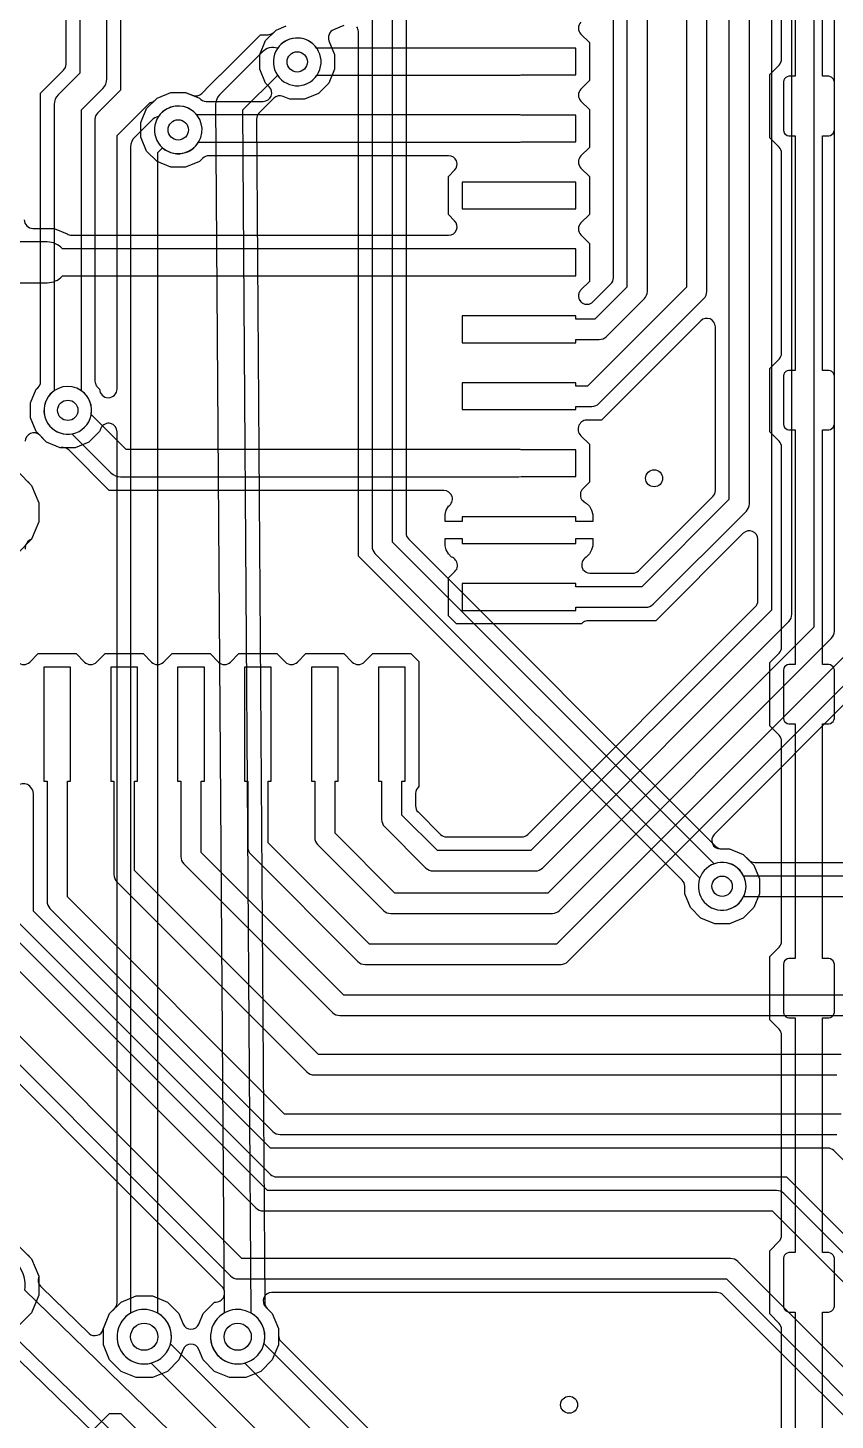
# Model space of a CAD drawing. Header units: millimetres. Extents: x -12.6 to 79.4, y -27 to 65.1.
# Drawn here: x -1.92 to 10.15, y -3.28 to 17.53 of the extents above; entities that cross this region are included whole.
import ezdxf

# ---------------------------------------------------------------- set-up
doc = ezdxf.new("R2010")
doc.units = ezdxf.units.MM

msp = doc.modelspace()

# ---------------------------------------------------------------- linework, layer by layer
at = {"layer": '16_copper'}
for points in [[(6.271, 12.869), (6.621, 12.869, 0.198912), (6.729, 12.914), (7.296, 13.481, 0.198912), (7.341, 13.589), (7.341, 26.348, 0.944056), (7.074, 27.007), (7.031, 26.99, 0.627338), (7.036, 26.348), (7.036, 13.652), (6.558, 13.174), (6.271, 13.174), (6.271, 13.222), (4.571, 13.222), (4.571, 12.822), (6.271, 12.822)], [(6.271, 11.869), (6.51, 11.869, 0.198912), (6.618, 11.914), (8.185, 13.481, 0.198912), (8.23, 13.589), (8.23, 25.84, 0.944056), (7.963, 26.499), (7.92, 26.482, 0.627338), (7.925, 25.84), (7.925, 13.652), (6.447, 12.174), (6.271, 12.174), (6.271, 12.222), (4.571, 12.222), (4.571, 11.822), (6.271, 11.822)], [(2.178, 16.668, 0.197615), (2.403, 16.819), (5.421, 16.819, 0.044268), (5.457, 16.822), (6.271, 16.822), (6.271, 17.222), (5.456, 17.222, 0.042989), (5.421, 17.225), (2.398, 17.225), (2.376, 17.253), (2.343, 17.286), (2.306, 17.314), (2.266, 17.338), (2.223, 17.355), (2.178, 17.368), (2.132, 17.374), (2.085, 17.374), (2.039, 17.368), (1.994, 17.355), (1.951, 17.338), (1.91, 17.314), (1.873, 17.286), (1.84, 17.253), (1.812, 17.216), (1.789, 17.176), (1.771, 17.133), (1.759, 17.088), (1.753, 17.041), (1.753, 16.995), (1.759, 16.948), (1.771, 16.903), (1.789, 16.86), (1.812, 16.82), (1.84, 16.783), (1.873, 16.75), (1.91, 16.722), (1.951, 16.698), (1.994, 16.681), (2.039, 16.668), (2.085, 16.662), (2.132, 16.662)], [(0.4, 15.652, 0.211227), (0.635, 15.819), (5.421, 15.819, 0.044268), (5.457, 15.822), (6.271, 15.822), (6.271, 16.222), (5.456, 16.222, 0.042989), (5.421, 16.225), (0.607, 16.225), (0.598, 16.237), (0.565, 16.27), (0.528, 16.298), (0.488, 16.322), (0.445, 16.339), (0.4, 16.352), (0.354, 16.358), (0.307, 16.358), (0.261, 16.352), (0.216, 16.339), (0.173, 16.322), (0.132, 16.298), (0.095, 16.27), (0.062, 16.237), (0.034, 16.2), (0.011, 16.16), (-0.007, 16.117), (-0.019, 16.072), (-0.025, 16.025), (-0.025, 15.979), (-0.019, 15.932), (-0.007, 15.887), (0.011, 15.844), (0.034, 15.804), (0.062, 15.767), (0.095, 15.734), (0.132, 15.706), (0.173, 15.682), (0.216, 15.665), (0.261, 15.652), (0.307, 15.646), (0.354, 15.646)], [(5.457, 10.822), (5.457, 10.822), (6.271, 10.822), (6.271, 11.222), (5.456, 11.222, 0.042989), (5.421, 11.225), (-0.447, 11.225), (-0.97, 11.748, 0.990831), (-1.67, 11.881), (-1.676, 11.834, 0.487431), (-1.258, 11.461), (-0.675, 10.878, 0.198912), (-0.532, 10.819), (5.421, 10.819)], [(11.639, 2.769, 0.189183), (11.741, 2.813), (12.529, 3.602, 0.944056), (12.807, 4.257), (12.764, 4.274, 0.627341), (12.314, 3.817), (11.57, 3.073), (2.806, 3.073), (0.674, 5.206), (0.674, 6.272), (0.721, 6.272), (0.721, 7.972), (0.321, 7.972), (0.321, 6.272), (0.369, 6.272), (0.369, 5.143, 0.198912), (0.413, 5.035), (2.635, 2.813, 0.198912), (2.743, 2.769), (11.633, 2.769)], [(-1.96, -1.335, 0.980194), (-2.965, -1.185), (-2.972, -1.241, 0.477891), (-2.385, -1.772), (6.722, -10.632, 0.195354), (6.934, -10.719), (7.569, -10.719), (7.569, -12.293, 0.987052), (8.168, -13.115), (8.213, -13.079, 0.473572), (8.179, -12.293), (8.179, -10.719), (15.317, -10.719), (17.456, -12.858), (17.456, -13.735), (18.764, -13.735), (18.764, -12.427), (17.887, -12.427), (15.659, -10.198, 0.198912), (15.443, -10.109), (7.058, -10.109)]]:
    msp.add_lwpolyline(points, format="xyb", close=True, dxfattribs=at)
for points in [[(6.348, 17.612, 0.414214), (6.348, 17.432), (6.474, 17.306), (6.474, 16.738), (6.348, 16.612, 0.414214), (6.348, 16.432), (6.474, 16.306), (6.474, 15.738), (6.348, 15.612, 0.414214), (6.348, 15.432), (6.474, 15.306), (6.474, 14.738), (6.348, 14.612, 0.414214), (6.348, 14.432), (6.474, 14.306), (6.474, 13.738), (6.348, 13.612), (6.34, 13.601), (6.332, 13.591), (6.331, 13.59), (6.331, 13.59), (6.325, 13.578), (6.319, 13.566), (6.319, 13.565), (6.319, 13.564), (6.316, 13.552), (6.312, 13.539), (6.312, 13.538), (6.312, 13.537), (6.312, 13.524), (6.312, 13.511), (6.312, 13.51), (6.312, 13.509), (6.315, 13.496), (6.317, 13.483), (6.318, 13.482), (6.318, 13.481), (6.323, 13.47), (6.329, 13.458), (6.329, 13.457), (6.33, 13.456), (6.347, 13.434), (6.347, 13.433), (6.347, 13.433), (6.348, 13.433), (6.348, 13.432), (6.349, 13.432), (6.359, 13.424), (6.369, 13.415), (6.37, 13.415), (6.371, 13.414), (6.382, 13.409), (6.394, 13.403), (6.395, 13.402), (6.396, 13.402), (6.408, 13.399), (6.421, 13.396), (6.422, 13.396), (6.423, 13.396), (6.436, 13.395), (6.449, 13.395), (6.45, 13.395, 0.174637), (6.528, 13.432), (6.795, 13.699, 0.198912), (6.833, 13.789), (6.833, 23.059, 0.668179)], [(8.56, 20.193), (8.56, 10.477), (7.257, 9.174), (6.271, 9.174), (6.271, 9.222), (4.571, 9.222), (4.571, 8.822), (6.271, 8.822), (6.271, 8.869), (7.32, 8.869, 0.198912), (7.428, 8.914), (8.82, 10.306, 0.198912), (8.865, 10.414), (8.865, 20.13)], [(9.195, 19.304), (9.195, 8.826), (5.601, 5.232), (4.203, 5.232), (3.674, 5.762), (3.674, 6.272), (3.721, 6.272), (3.721, 7.972), (3.321, 7.972), (3.321, 6.272), (3.369, 6.272), (3.369, 5.699, 0.198912), (3.413, 5.591), (4.032, 4.972, 0.198912), (4.14, 4.928), (5.664, 4.928), (5.67, 4.928, 0.189183), (5.772, 4.972), (9.455, 8.655, 0.198912), (9.5, 8.763), (9.5, 19.241)], [(9.83, 19.05), (9.83, 8.572), (5.855, 4.597), (3.568, 4.597), (2.674, 5.492), (2.674, 6.272), (2.721, 6.272), (2.721, 7.972), (2.321, 7.972), (2.321, 6.272), (2.369, 6.272), (2.369, 5.429, 0.198912), (2.413, 5.321), (3.397, 4.337, 0.198912), (3.505, 4.293), (5.918, 4.293), (5.924, 4.293, 0.189183), (6.026, 4.337), (10.09, 8.401, 0.198912), (10.135, 8.509), (10.135, 18.987)], [(-1.971, 14.657, 0.414214), (-1.844, 14.53), (-1.526, 14.53), (-1.332, 14.45, 0.147721), (-1.262, 14.428), (4.371, 14.428, 0.668185), (4.461, 14.645), (4.368, 14.738), (4.368, 15.306), (4.461, 15.399, 0.668185), (4.371, 15.615), (0.786, 15.615, 0.198912), (0.697, 15.578), (0.647, 15.528), (0.441, 15.443), (0.219, 15.443), (0.014, 15.528), (-0.144, 15.685), (-0.229, 15.891), (-0.229, 16.113), (-0.144, 16.319), (0.014, 16.476), (0.219, 16.561), (0.441, 16.561), (0.647, 16.476, 0.228868), (0.747, 16.428), (1.601, 16.428, 0.668185), (1.691, 16.645), (1.634, 16.701), (1.549, 16.907), (1.549, 17.129), (1.634, 17.335), (1.792, 17.492), (1.945, 17.555, 0.414216)], [(-2.159, 13.717), (-1.627, 13.717, 0.213139), (-1.4, 13.819), (5.421, 13.819, 0.044268), (5.457, 13.822), (6.271, 13.822), (6.271, 14.222), (5.456, 14.222, 0.042989), (5.421, 14.225), (-1.4, 14.225, 0.213273), (-1.627, 14.327), (-2.174, 14.327)], [(-2.069, 8.049, 0.414214), (-1.889, 8.049), (-1.763, 8.175), (-1.195, 8.175), (-1.069, 8.049, 0.414214), (-0.889, 8.049), (-0.763, 8.175), (-0.195, 8.175), (-0.069, 8.049, 0.414214), (0.111, 8.049), (0.237, 8.175), (0.805, 8.175), (0.931, 8.049, 0.414214), (1.111, 8.049), (1.237, 8.175), (1.805, 8.175), (1.931, 8.049, 0.414214), (2.111, 8.049), (2.237, 8.175), (2.805, 8.175), (2.931, 8.049, 0.414214), (3.111, 8.049), (3.237, 8.175), (3.805, 8.175), (3.924, 8.056), (3.924, 6.188, 0.229067), (3.877, 6.087), (3.877, 5.899, 0.198912), (3.914, 5.809), (4.25, 5.473, 0.198912), (4.34, 5.436), (5.464, 5.436, 0.198912), (5.554, 5.473), (8.954, 8.873, 0.198912), (8.992, 8.963), (8.992, 9.884, 0.668179), (8.775, 9.974), (7.467, 8.666), (6.456, 8.666, 0.147551), (6.386, 8.644), (6.377, 8.639, 0.046651), (6.355, 8.619), (4.487, 8.619), (4.368, 8.738), (4.368, 9.306), (4.466, 9.404, 0.352188), (4.484, 9.563), (4.476, 9.572, 0.134492), (4.415, 9.619), (4.368, 9.666), (4.335, 9.724), (4.317, 9.788), (4.317, 9.895), (4.571, 9.895), (4.571, 9.822), (6.271, 9.822), (6.271, 9.895), (6.525, 9.895), (6.525, 9.788), (6.508, 9.724), (6.474, 9.666), (6.427, 9.619, 0.362851), (6.37, 9.447), (6.372, 9.443), (6.378, 9.435, 0.215173), (6.483, 9.377), (7.12, 9.377, 0.198912), (7.21, 9.415), (8.319, 10.524, 0.198912), (8.357, 10.614), (8.357, 13.059, 0.668179), (8.14, 13.149), (6.657, 11.666), (6.456, 11.666, 0.712452), (6.348, 11.432), (6.474, 11.306), (6.474, 10.738), (6.376, 10.639, 0.352188), (6.359, 10.481), (6.367, 10.471, 0.134492), (6.427, 10.425), (6.474, 10.378), (6.508, 10.32), (6.525, 10.255), (6.525, 10.149), (6.271, 10.149), (6.271, 10.222), (4.571, 10.222), (4.571, 10.149), (4.317, 10.149), (4.317, 10.255), (4.335, 10.32), (4.368, 10.378, 0.754009), (4.299, 10.615), (-0.7, 10.615), (-1.3, 11.215, 0.147546), (-1.364, 11.249), (-1.374, 11.251, 0.096786), (-1.432, 11.252), (-1.637, 11.337), (-1.739, 11.439, 0.668185), (-1.956, 11.349)], [(10.465, 8.318), (5.982, 3.835), (3.187, 3.835), (1.674, 5.349), (1.674, 6.272), (1.721, 6.272), (1.721, 7.972), (1.321, 7.972), (1.321, 6.272), (1.369, 6.272), (1.369, 5.286, 0.198912), (1.413, 5.178), (3.016, 3.575, 0.198912), (3.124, 3.531), (6.045, 3.531), (6.051, 3.531, 0.189183), (6.153, 3.575), (10.725, 8.147, 0.198912)], [(11.868, -4.083), (8.693, -0.908, 0.198912), (8.585, -0.864), (1.282, -0.864), (-3.326, 3.745), (-3.326, 6.272), (-3.279, 6.272), (-3.279, 7.972), (-3.679, 7.972), (-3.679, 6.272), (-3.631, 6.272), (-3.631, 3.682, 0.198912), (-3.587, 3.574), (1.111, -1.124, 0.198912), (1.219, -1.168), (8.522, -1.168), (11.608, -4.254)], [(10.236, 1.295), (1.917, 1.295), (-1.326, 4.539), (-1.326, 6.272), (-1.279, 6.272), (-1.279, 7.972), (-1.679, 7.972), (-1.679, 6.272), (-1.631, 6.272), (-1.631, 4.476, 0.198912), (-1.587, 4.368), (1.746, 1.035, 0.198912), (1.854, 0.991), (10.173, 0.991)], [(10.236, 2.184), (2.425, 2.184), (-0.326, 4.936), (-0.326, 6.272), (-0.279, 6.272), (-0.279, 7.972), (-0.679, 7.972), (-0.679, 6.272), (-0.631, 6.272), (-0.631, 4.873, 0.198912), (-0.587, 4.765), (2.254, 1.924, 0.198912), (2.362, 1.88), (10.173, 1.88)], [(10.727, 7.862), (8.34, 5.475, 0.668179), (8.429, 5.258), (8.569, 5.258), (8.775, 5.173), (8.856, 5.092, 0.198912), (8.945, 5.055), (16.734, 5.055, 0.198912)], [(11.875, -0.999), (10.126, 0.75, 0.198912), (10.036, 0.787), (1.707, 0.787), (1.461, 1.033), (-1.834, 4.329), (-1.834, 6.087, 0.180381), (-1.872, 6.177), (-1.889, 6.195, 0.668205), (-2.123, 6.087)], [(16.899, 4.851), (8.78, 4.851), (8.778, 4.857), (8.755, 4.897), (8.726, 4.934), (8.693, 4.967), (8.656, 4.995), (8.616, 5.019), (8.573, 5.036), (8.528, 5.049), (8.482, 5.055), (8.435, 5.055), (8.389, 5.049), (8.344, 5.036), (8.301, 5.019), (8.26, 4.995), (8.223, 4.967), (8.19, 4.934), (8.162, 4.897), (8.139, 4.857), (8.121, 4.814), (8.109, 4.769), (8.103, 4.722), (8.103, 4.676), (8.109, 4.629), (8.121, 4.584), (8.139, 4.541), (8.162, 4.501), (8.19, 4.464), (8.223, 4.431), (8.26, 4.403), (8.301, 4.379), (8.344, 4.362), (8.389, 4.349), (8.435, 4.343), (8.482, 4.343), (8.528, 4.349, 0.237342), (8.78, 4.547), (16.899, 4.547, 0.944056)], [(-2.086, 4.189), (1.71, 0.393, 0.198912), (1.8, 0.356), (9.418, 0.356), (11.54, -1.766, 0.198912), (11.63, -1.803), (11.805, -1.803), (12.029, -1.896), (12.103, -1.969, 0.198912), (12.192, -2.007), (14.986, -2.007, 0.198912), (15.075, -1.969), (15.149, -1.896), (15.373, -1.803), (15.615, -1.803), (15.839, -1.896), (15.913, -1.969, 0.198912), (16.002, -2.007), (19.177, -2.007, 0.198912)], [(-2.587, 3.971), (1.492, -0.108, 0.198912), (1.6, -0.152), (9.208, -0.152), (11.31, -2.254)], [(19.333, -2.21), (15.846, -2.21, 0.577351), (15.142, -2.21), (12.036, -2.21, 0.37875), (11.525, -2.039), (9.379, 0.108, 0.198912), (9.271, 0.152), (1.663, 0.152), (-2.326, 4.142)], [(-2.061, -0.667), (-1.861, -0.867), (-1.753, -1.129, 0.339489), (-1.714, -1.291), (-1.003, -1.983, 0.560029), (-0.791, -1.919), (-0.695, -1.687), (-0.523, -1.515), (-0.299, -1.422), (-0.057, -1.422), (0.168, -1.515), (0.339, -1.687), (0.403, -1.842, 0.668183), (0.638, -1.842), (0.702, -1.687), (0.874, -1.515, 0.712283), (0.981, -1.281), (-3.834, 3.535)], [(11.367, -4.301), (8.475, -1.409, 0.198912), (8.385, -1.372), (1.728, -1.372, 0.668185), (1.638, -1.588), (1.736, -1.687), (1.829, -1.911), (1.829, -2.014, 0.198912), (1.866, -2.104), (7.319, -7.557, 0.198912)], [(33.274, -9.906), (16.563, -9.906), (15.838, -9.181, 0.198912), (15.748, -9.144), (13.108, -9.144, 0.602511), (12.484, -9.068), (7.145, -9.068), (0.215, -2.137, 0.967801), (-0.563, -1.901), (-0.577, -1.953, 0.555737), (-0.073, -2.425), (6.918, -9.415, 0.198912), (7.061, -9.474), (12.484, -9.474, 0.602511), (13.108, -9.398), (15.695, -9.398), (16.42, -10.123, 0.198912), (16.51, -10.16), (33.221, -10.16)], [(25.73, -7.798), (7.272, -7.798), (1.612, -2.137, 0.967801), (0.834, -1.901), (0.82, -1.953, 0.555737), (1.324, -2.425), (7.045, -8.145, 0.198912), (7.188, -8.204), (25.73, -8.204, 0.240689)], [(6.577, -10.775), (-2.424, -2.017, 0.195356)]]:
    msp.add_lwpolyline(points, format="xyb", dxfattribs=at)
msp.add_lwpolyline([(6.271, 15.222), (4.571, 15.222), (4.571, 14.822), (6.271, 14.822)], close=True, dxfattribs=at)
msp.add_lwpolyline([(-1.919, 10.748), (-1.861, 10.69), (-1.753, 10.428), (-1.753, 10.146), (-1.861, 9.884), (-2.061, 9.684)], dxfattribs=at)
at = {"layer": '1_copper'}
for points in [[(2.806, 17.56), (2.652, 17.497, 0.414216), (2.583, 17.331), (2.667, 17.129), (2.667, 16.907), (2.582, 16.701), (2.425, 16.544), (2.219, 16.459), (1.997, 16.459), (1.896, 16.501, 0.303346), (1.758, 16.474), (1.537, 16.253, 0.200704), (1.5, 16.163), (1.622, -1.521, 0.197122), (1.659, -1.61), (1.736, -1.687), (1.829, -1.911), (1.829, -2.153), (1.736, -2.377), (1.565, -2.549), (1.34, -2.642), (1.098, -2.642), (0.874, -2.549), (0.702, -2.377), (0.638, -2.222, 0.668183), (0.403, -2.222), (0.339, -2.377), (0.168, -2.549), (-0.057, -2.642), (-0.299, -2.642), (-0.523, -2.549), (-0.695, -2.377), (-0.787, -2.153), (-0.787, -1.911), (-0.695, -1.687), (-0.621, -1.613, 0.198912), (-0.584, -1.524), (-0.584, 11.491, 0.785538), (-0.824, 11.549), (-0.826, 11.543, 0.090132), (-0.847, 11.494), (-1.004, 11.337), (-1.21, 11.252), (-1.432, 11.252), (-1.637, 11.337), (-1.795, 11.494), (-1.88, 11.7), (-1.88, 11.922), (-1.795, 12.128, 0.28462), (-1.727, 12.247), (-1.727, 16.551), (-1.383, 16.895, 0.198912), (-1.346, 16.985), (-1.346, 32.568, 0.055544)], [(-1.143, 32.634), (-1.143, 16.848), (-1.464, 16.527, 0.198912), (-1.524, 16.383), (-1.524, 12.103), (-1.556, 12.079), (-1.589, 12.046), (-1.617, 12.009), (-1.64, 11.969), (-1.658, 11.926), (-1.67, 11.881), (-1.676, 11.834), (-1.676, 11.788), (-1.67, 11.741), (-1.658, 11.696), (-1.64, 11.653), (-1.617, 11.613), (-1.589, 11.576), (-1.556, 11.543), (-1.519, 11.515), (-1.478, 11.491), (-1.435, 11.474), (-1.39, 11.461), (-1.344, 11.455), (-1.297, 11.455), (-1.251, 11.461, 0.661536), (-1.118, 12.103), (-1.118, 16.299), (-0.796, 16.62, 0.198912), (-0.737, 16.764), (-0.737, 32.418, 0.990356)], [(-0.533, 32.203), (-0.533, 16.596), (-0.877, 16.252, 0.198912), (-0.914, 16.162), (-0.914, 12.247, 0.147566), (-0.893, 12.178), (-0.887, 12.169, 0.022862), (-0.877, 12.158), (-0.847, 12.128, 0.986004), (-0.584, 12.131), (-0.584, 15.916), (-0.091, 16.41, 0.11627), (-0.036, 16.43), (-0.028, 16.436, 0.096784), (0.014, 16.476), (0.219, 16.561), (0.441, 16.561), (0.542, 16.519, 0.303342), (0.681, 16.546), (0.804, 16.669, 0.001727), (0.804, 16.67), (0.947, 16.814, 0.033559), (0.96, 16.825), (1.284, 17.149), (1.559, 17.424), (1.672, 17.424, 0.147566), (1.742, 17.446), (1.75, 17.452, 0.096776), (1.792, 17.492), (1.945, 17.555, 0.414216)], [(9.347, -4.91), (9.347, -1.922, 0.198912), (9.31, -1.833), (9.169, -1.692), (9.169, -0.746), (9.31, -0.606, 0.198912), (9.347, -0.516), (9.347, 2.472, 0.198912), (9.31, 2.562), (9.169, 2.702), (9.169, 3.648), (9.31, 3.788, 0.198912), (9.347, 3.878), (9.347, 6.866, 0.198912), (9.31, 6.956), (9.169, 7.096), (9.169, 8.042), (9.31, 8.183, 0.198912), (9.347, 8.272), (9.347, 11.26, 0.198912), (9.31, 11.35), (9.169, 11.491), (9.169, 12.436), (9.31, 12.577, 0.198912), (9.347, 12.667), (9.347, 15.654, 0.198912), (9.31, 15.744), (9.169, 15.885), (9.169, 16.83), (9.31, 16.971, 0.198912), (9.347, 17.061), (9.347, 20.049, 0.198912)], [(3.226, 18.703), (3.226, 9.779, 0.198912), (3.27, 9.671), (8.123, 4.819), (8.121, 4.814), (8.109, 4.769), (8.103, 4.722), (8.103, 4.676), (8.109, 4.629), (8.121, 4.584), (8.139, 4.541), (8.162, 4.501), (8.19, 4.464), (8.223, 4.431), (8.26, 4.403), (8.301, 4.379), (8.344, 4.362), (8.389, 4.349), (8.435, 4.343), (8.482, 4.343), (8.528, 4.349, 1), (8.389, 5.049), (8.344, 5.036), (8.338, 5.034), (3.531, 9.842), (3.531, 18.568, 0.997047)], [(3.734, 18.328), (3.734, 9.979, 0.198912), (3.771, 9.889), (8.365, 5.295, 0.198912), (8.455, 5.258), (8.569, 5.258), (8.775, 5.173), (8.932, 5.016), (9.017, 4.81), (9.017, 4.588), (8.932, 4.382), (8.775, 4.225), (8.569, 4.14), (8.347, 4.14), (8.142, 4.225), (7.984, 4.382), (7.899, 4.588), (7.899, 4.702, 0.198912), (7.862, 4.792), (3.023, 9.632), (3.023, 17.471, 0.128922), (2.999, 17.543)], [(-2.061, 10.89), (-1.861, 10.69), (-1.753, 10.428), (-1.753, 10.146), (-1.861, 9.884, 0.35282), (-1.956, 9.737)]]:
    msp.add_lwpolyline(points, format="xyb", dxfattribs=at)
for points in [[(9.55, 20.307), (9.55, 16.802), (9.455, 16.802), (9.431, 16.796), (9.409, 16.783), (9.392, 16.765), (9.379, 16.744), (9.373, 16.719), (9.373, 15.996), (9.379, 15.972), (9.392, 15.95), (9.409, 15.932), (9.431, 15.92), (9.455, 15.913), (9.55, 15.913), (9.55, 12.408), (9.455, 12.408), (9.431, 12.401), (9.409, 12.389), (9.392, 12.371), (9.379, 12.349), (9.373, 12.325), (9.373, 11.602), (9.379, 11.577), (9.392, 11.556), (9.409, 11.538), (9.431, 11.525), (9.455, 11.519), (9.55, 11.519), (9.55, 8.014), (9.455, 8.014), (9.431, 8.007), (9.409, 7.995), (9.392, 7.977), (9.379, 7.955), (9.373, 7.931), (9.373, 7.207), (9.379, 7.183), (9.392, 7.161), (9.409, 7.144), (9.431, 7.131), (9.455, 7.125), (9.55, 7.125), (9.55, 3.62), (9.455, 3.62), (9.431, 3.613), (9.409, 3.6), (9.392, 3.583), (9.379, 3.561), (9.373, 3.537), (9.373, 2.813), (9.379, 2.789), (9.392, 2.767), (9.409, 2.75), (9.431, 2.737), (9.455, 2.731), (9.55, 2.731), (9.55, -0.775), (9.455, -0.775), (9.431, -0.781), (9.409, -0.794), (9.392, -0.811), (9.379, -0.833), (9.373, -0.857), (9.373, -1.581), (9.379, -1.605), (9.392, -1.627), (9.409, -1.645), (9.431, -1.657), (9.455, -1.664), (9.55, -1.664), (9.55, -5.169)], [(9.957, -5.169), (9.957, -1.664), (10.052, -1.664), (10.076, -1.657), (10.098, -1.645), (10.116, -1.627), (10.128, -1.605), (10.135, -1.581), (10.135, -0.857), (10.128, -0.833), (10.116, -0.811), (10.098, -0.794), (10.076, -0.781), (10.052, -0.775), (9.957, -0.775), (9.957, 2.731), (10.052, 2.731), (10.076, 2.737), (10.098, 2.75), (10.116, 2.767), (10.128, 2.789), (10.135, 2.813), (10.135, 3.537), (10.128, 3.561), (10.116, 3.583), (10.098, 3.6), (10.076, 3.613), (10.052, 3.62), (9.957, 3.62), (9.957, 7.125), (10.052, 7.125), (10.076, 7.131), (10.098, 7.144), (10.116, 7.161), (10.128, 7.183), (10.135, 7.207), (10.135, 7.931), (10.128, 7.955), (10.116, 7.977), (10.098, 7.995), (10.076, 8.007), (10.052, 8.014), (9.957, 8.014), (9.957, 11.519), (10.052, 11.519), (10.076, 11.525), (10.098, 11.538), (10.116, 11.556), (10.128, 11.577), (10.135, 11.602), (10.135, 12.325), (10.128, 12.349), (10.116, 12.371), (10.098, 12.389), (10.076, 12.401), (10.052, 12.408), (9.957, 12.408), (9.957, 15.913), (10.052, 15.913), (10.076, 15.92), (10.098, 15.932), (10.116, 15.95), (10.128, 15.972), (10.135, 15.996), (10.135, 16.719), (10.128, 16.744), (10.116, 16.765), (10.098, 16.783), (10.076, 16.796), (10.052, 16.802), (9.957, 16.802), (9.957, 20.307)], [(-1.919, -0.809), (-1.861, -0.867), (-1.753, -1.129), (-1.753, -1.411), (-1.861, -1.673), (-2.061, -1.873)], [(-1.802, -4.286), (-0.695, -3.179), (-0.526, -3.179), (0.58, -4.286)]]:
    msp.add_lwpolyline(points, dxfattribs=at)
for points in [[(1.299, -2.431, 0.69467), (1.42, -1.679), (1.296, 16.299), (1.811, 16.815), (1.816, 16.815), (1.84, 16.783, 1), (2.376, 17.253), (2.343, 17.286, 0.414214), (1.84, 17.253), (1.816, 17.221, 0.308506), (1.584, 17.162), (0.949, 16.527, 0.200704), (0.889, 16.382), (1.014, -1.681), (0.993, -1.693), (0.951, -1.726), (0.913, -1.763), (0.881, -1.806), (0.854, -1.852), (0.834, -1.901), (0.82, -1.953), (0.813, -2.005), (0.813, -2.059), (0.82, -2.111), (0.834, -2.163), (0.854, -2.212), (0.881, -2.258), (0.913, -2.301), (0.951, -2.338), (0.993, -2.371), (1.039, -2.397), (1.088, -2.418), (1.14, -2.431), (1.193, -2.438), (1.246, -2.438)], [(-0.098, -2.431, 0.692109), (0.025, -1.68), (0.025, 15.664), (0.095, 15.734, 0.999594), (0.565, 16.27), (0.528, 16.298, 0.376373), (0.062, 16.237), (0.034, 16.2, 0.145105), (-0.067, 16.146), (-0.321, 15.892, 0.198912), (-0.381, 15.748), (-0.381, -1.68), (-0.404, -1.693), (-0.446, -1.726), (-0.484, -1.763), (-0.516, -1.806), (-0.543, -1.852), (-0.563, -1.901), (-0.577, -1.953), (-0.584, -2.005), (-0.584, -2.059), (-0.577, -2.111), (-0.563, -2.163), (-0.543, -2.212), (-0.516, -2.258), (-0.484, -2.301), (-0.446, -2.338), (-0.404, -2.371), (-0.358, -2.397), (-0.309, -2.418), (-0.257, -2.431), (-0.204, -2.438), (-0.151, -2.438)]]:
    msp.add_lwpolyline(points, format="xyb", close=True, dxfattribs=at)
at = {"layer": 'drills_via_1_16'}
for centre, radius in [((2.108, 17.018), 0.152), ((0.33, 16.002), 0.152), ((-1.321, 11.811), 0.152), ((7.442, 10.795), 0.127), ((8.458, 4.699), 0.152), ((-0.178, -2.032), 0.203), ((1.219, -2.032), 0.203), ((6.172, -3.048), 0.127)]:
    msp.add_circle(centre, radius, dxfattribs=at)

doc.saveas('drawing.dxf')
